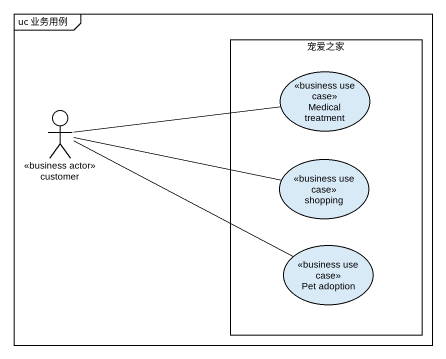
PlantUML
@startuml
mainframe uc 业务用例
rectangle 宠爱之家 {
  usecase "Medical treatment" as Medical_treatment <<business use case>>
  usecase shopping <<business use case>>
  usecase "Pet adoption" as Pet_adoption <<business use case>>
}
actor customer <<business actor>>
customer -right- Medical_treatment
customer -right- shopping
customer -right- Pet_adoption
@enduml
